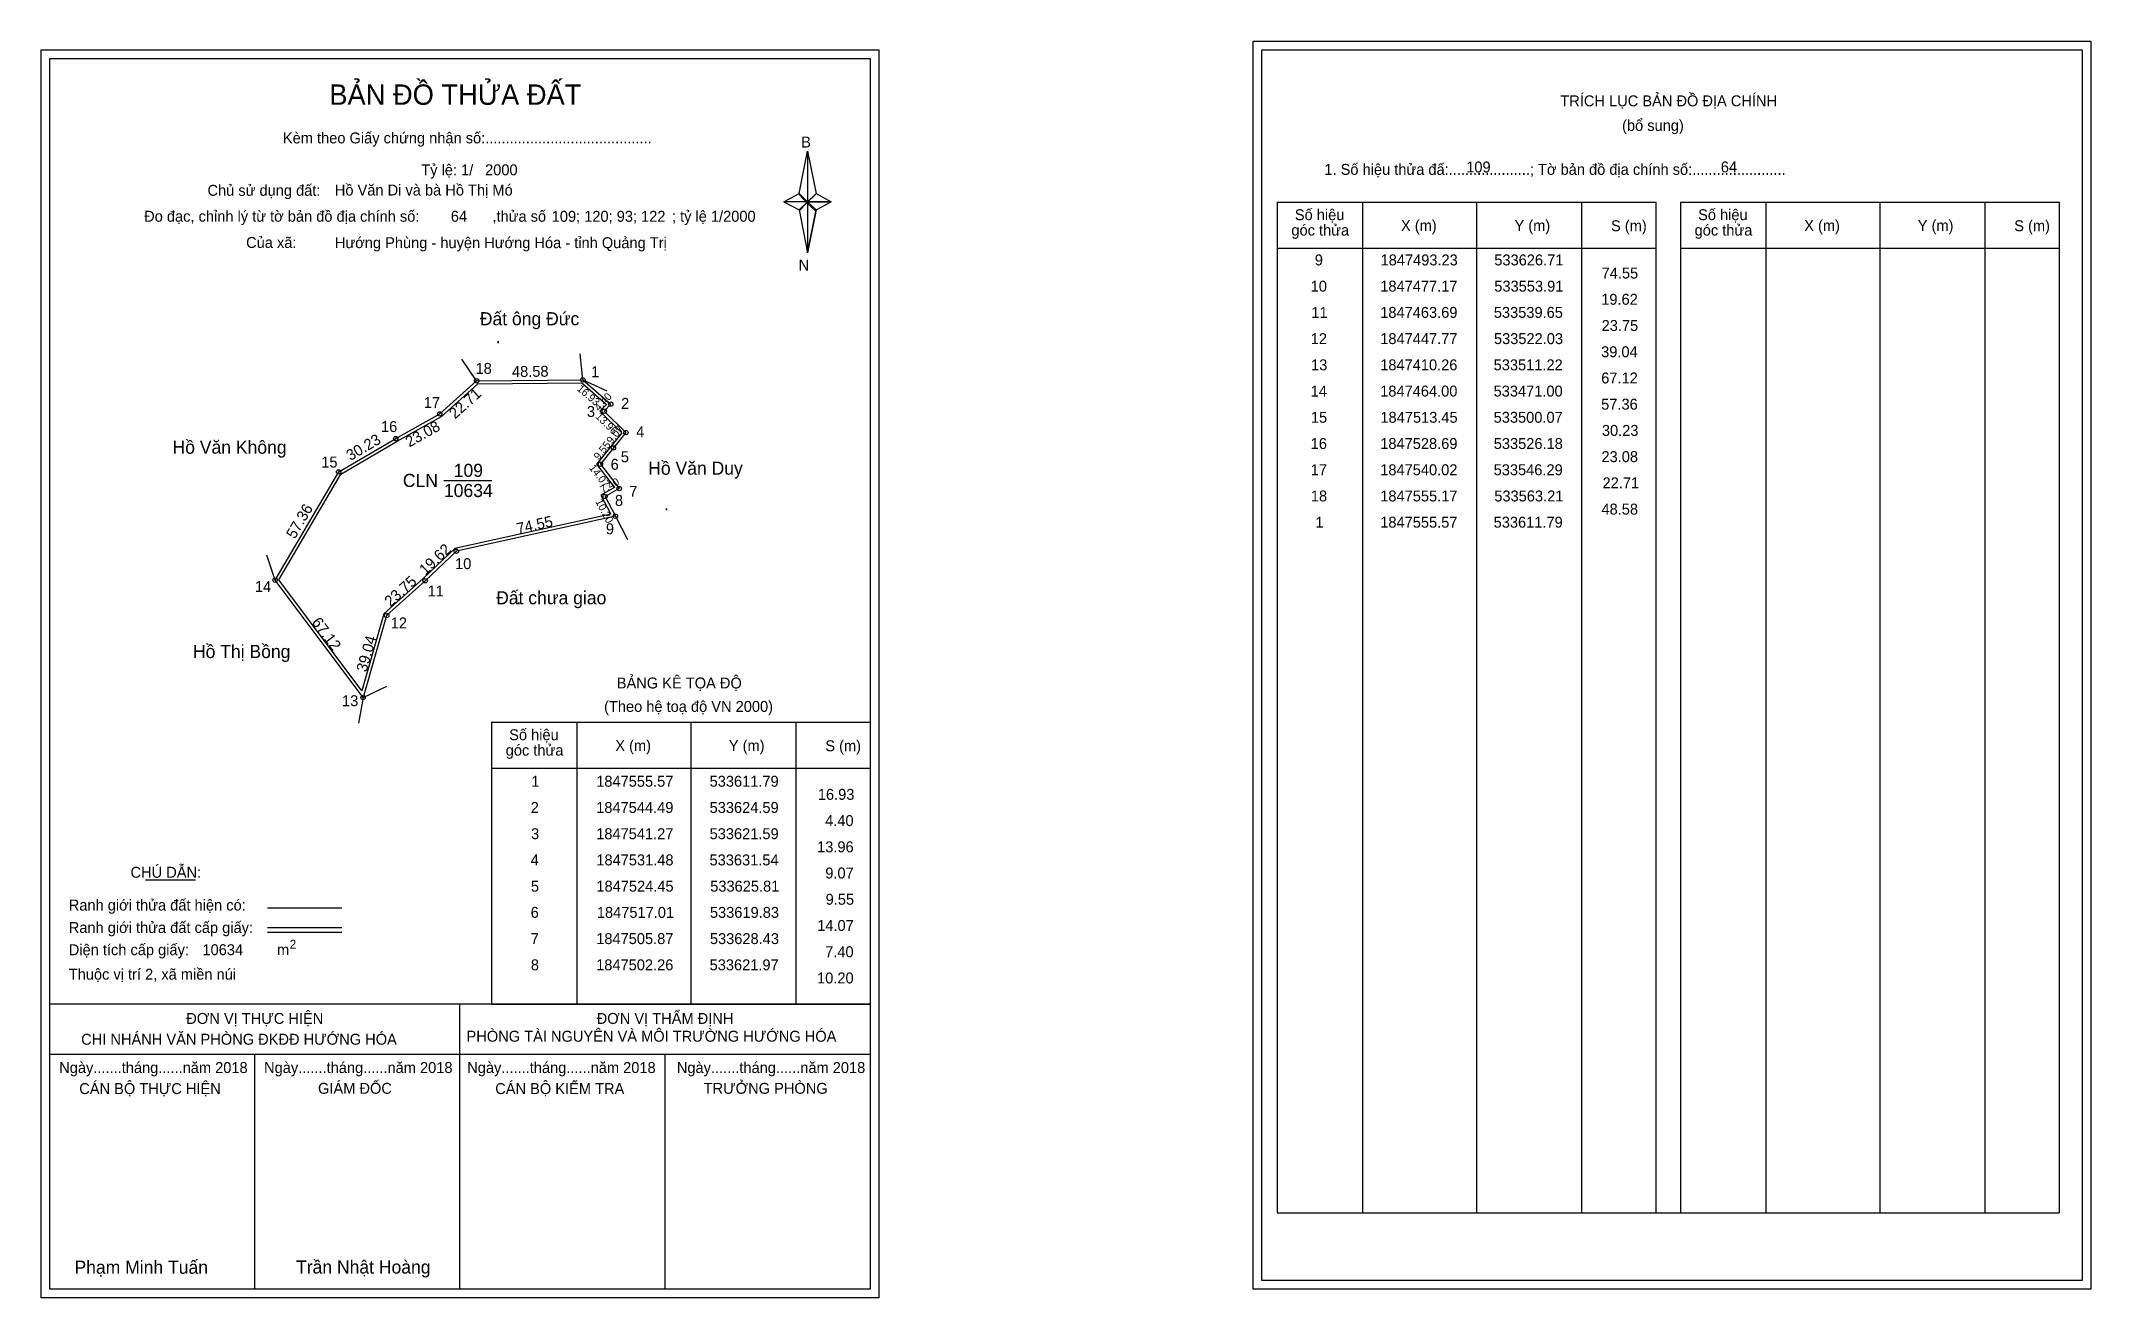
# Model space of a CAD drawing. Extents: x 533364 to 534302, y 1847135 to 1847711.
import ezdxf

# ---------------------------------------------------------------- set-up
doc = ezdxf.new("R2010")
doc.units = 0
for name, color, linetype in [('Level 1', 7, 'Continuous'), ('Level 10', 7, 'Continuous'), ('Level 11', 7, 'Continuous'), ('Level 13', 7, 'Continuous'), ('Level 27', 7, 'Continuous'), ('Level 3', 7, 'Continuous'), ('Level 36', 7, 'Continuous'), ('Level 49', 7, 'Continuous'), ('Level 53', 7, 'Continuous'), ('Level 55', 7, 'Continuous'), ('Level 6', 7, 'Continuous'), ('Level 60', 7, 'Continuous'), ('Level 63', 7, 'Continuous'), ('Level 9', 7, 'Continuous')]:
    doc.layers.add(name, color=color, linetype=linetype)

msp = doc.modelspace()

# ---------------------------------------------------------------- linework, layer by layer
at = {"layer": 'Level 1'}
for p, q in [((533367.86, 1847702.64), (533367.86, 1847702.64)), ((533922.51, 1847706.64), (533922.51, 1847706.64)), ((533710.71, 1847640.88), (533714.64, 1847660.16)), ((533714.64, 1847660.16), (533714.64, 1847637.11)), ((533714.64, 1847660.16), (533718.58, 1847640.88)), ((533703.82, 1847637.11), (533710.71, 1847640.88)), ((533710.71, 1847640.88), (533714.64, 1847637.11)), ((533714.35, 1847636.67), (533710.71, 1847640.44)), ((533714.64, 1847637.11), (533710.71, 1847633.43)), ((533714.35, 1847636.67), (533710.71, 1847632.99)), ((533710.71, 1847632.99), (533714.35, 1847636.67)), ((533710.71, 1847633.43), (533714.64, 1847613.71)), ((533718.28, 1847640.44), (533714.35, 1847636.67)), ((533714.35, 1847636.67), (533718.28, 1847640.44)), ((533718.28, 1847632.99), (533714.35, 1847636.67)), ((533718.58, 1847640.88), (533714.64, 1847637.11)), ((533714.64, 1847637.11), (533714.64, 1847613.71)), ((533714.64, 1847637.11), (533725.46, 1847637.11)), ((533714.64, 1847637.11), (533718.58, 1847633.43)), ((533718.58, 1847633.43), (533714.64, 1847613.71)), ((533718.58, 1847633.43), (533725.46, 1847637.11)), ((533929.57, 1847636.93), (534102.78, 1847636.93)), ((533968.75, 1847174.4), (533968.75, 1847636.93)), ((534020.9, 1847174.4), (534020.9, 1847636.93)), ((534068.84, 1847636.93), (534068.84, 1847174.4)), ((534102.78, 1847636.93), (534102.78, 1847174.4)), ((534114.09, 1847636.93), (534287.29, 1847636.93)), ((534153.27, 1847174.4), (534153.27, 1847636.93)), ((534205.41, 1847174.4), (534205.41, 1847636.93)), ((534253.36, 1847636.93), (534253.36, 1847174.4)), ((534287.29, 1847636.93), (534287.29, 1847174.4)), ((533929.57, 1847615.88), (534102.78, 1847615.88)), ((534114.09, 1847615.88), (534287.29, 1847615.88)), ((533570.05, 1847398.99), (533743.25, 1847398.99)), ((533609.23, 1847269.94), (533609.23, 1847398.99)), ((533661.37, 1847269.94), (533661.37, 1847398.99)), ((533709.32, 1847398.99), (533709.32, 1847269.94)), ((533570.05, 1847377.93), (533743.25, 1847377.93)), ((533411.7, 1847326.77), (533434.5, 1847326.77)), ((533467.43, 1847313.96), (533501.45, 1847313.96)), ((533467.43, 1847305.07), (533501.45, 1847305.07)), ((533467.43, 1847302.88), (533501.45, 1847302.88)), ((533581.52, 1847269.94), (533367.86, 1847269.94)), ((533743.25, 1847269.94), (533533.57, 1847269.94)), ((533555.56, 1847139.49), (533555.56, 1847269.94)), ((533570.05, 1847269.93), (533743.25, 1847269.93)), ((533743.26, 1847246.84), (533367.86, 1847246.84)), ((533461.71, 1847139.49), (533461.71, 1847246.84)), ((533649.41, 1847139.49), (533649.41, 1847246.84)), ((533929.57, 1847174.4), (534287.29, 1847174.4)), ((533743.25, 1847139.49), (533743.25, 1847139.49)), ((534297.91, 1847143.49), (534297.91, 1847143.49))]:
    msp.add_line(p, q, dxfattribs=at)
for points in [[(533710.71, 1847640.88), (533714.64, 1847660.16), (533714.64, 1847637.11)], [(533703.82, 1847637.11), (533710.71, 1847633.43), (533714.64, 1847637.11)], [(533714.64, 1847637.11), (533718.58, 1847640.88), (533725.46, 1847637.11)], [(533714.64, 1847637.11), (533714.64, 1847613.71), (533718.58, 1847633.43)]]:
    msp.add_lwpolyline(points, close=True, dxfattribs=at)
at = {"layer": 'Level 10'}
for p, q in [((533500.07, 1847513.45), (533526.18, 1847528.69)), ((533619.83, 1847517.01), (533628.43, 1847505.87))]:
    msp.add_line(p, q, dxfattribs=at)
for points in [[(533546.29, 1847540.02), (533563.21, 1847555.17), (533611.79, 1847555.57), (533624.59, 1847544.49), (533621.59, 1847541.27), (533631.54, 1847531.48), (533625.81, 1847524.45), (533619.83, 1847517.01), (533628.43, 1847505.87), (533621.97, 1847502.26), (533626.71, 1847493.23), (533553.91, 1847477.17), (533539.65, 1847463.69), (533522.03, 1847447.77), (533511.22, 1847410.26), (533471, 1847464), (533500.07, 1847513.45), (533526.18, 1847528.69)], [(533547.11, 1847538.88), (533563.75, 1847553.77), (533611.27, 1847554.17), (533622.58, 1847544.38), (533619.64, 1847541.23), (533629.65, 1847531.38), (533624.72, 1847525.33), (533618.05, 1847517.03), (533626.33, 1847506.3), (533620.1, 1847502.82), (533624.62, 1847494.2), (533553.23, 1847478.45), (533538.7, 1847464.72), (533520.8, 1847448.54), (533510.65, 1847413.35), (533472.68, 1847464.09), (533501.09, 1847512.43), (533526.88, 1847527.48)]]:
    msp.add_lwpolyline(points, close=True, dxfattribs=at)
at = {"layer": 'Level 11'}
for centre in [(533611.79, 1847555.57), (533563.21, 1847555.17), (533546.29, 1847540.02), (533546.29, 1847540.02), (533621.59, 1847541.27), (533624.59, 1847544.49), (533526.18, 1847528.69), (533631.54, 1847531.48), (533625.81, 1847524.45), (533500.07, 1847513.45), (533619.83, 1847517.01), (533621.97, 1847502.26), (533628.43, 1847505.87), (533626.71, 1847493.23), (533553.91, 1847477.17), (533471, 1847464), (533539.65, 1847463.69), (533522.03, 1847447.77), (533511.22, 1847410.26)]:
    msp.add_circle(centre, 1, dxfattribs=at)
at = {"layer": 'Level 27'}
for p, q in [((533611.79, 1847555.57), (533610.58, 1847567.51)), ((533563.21, 1847555.17), (533556.48, 1847565.1)), ((533611.79, 1847555.57), (533622.73, 1847550.63)), ((533626.71, 1847493.23), (533632.28, 1847482.6)), ((533471, 1847464), (533467.21, 1847475.38)), ((533511.22, 1847410.26), (533509.11, 1847398.45)), ((533511.22, 1847410.26), (533522.04, 1847415.45))]:
    msp.add_line(p, q, dxfattribs=at)
at = {"layer": 'Level 3'}
for p, q in [((533929.57, 1847636.93), (533929.57, 1847174.4)), ((534114.09, 1847636.93), (534114.09, 1847174.4)), ((533570.05, 1847398.99), (533570.05, 1847269.94))]:
    msp.add_line(p, q, dxfattribs=at)
at = {"layer": 'Level 63'}
for points in [[(533918.51, 1847710.64), (534301.91, 1847710.64), (534301.91, 1847139.49), (533918.51, 1847139.49)], [(533363.86, 1847706.64), (533747.26, 1847706.64), (533747.26, 1847135.49), (533363.86, 1847135.49)], [(533367.86, 1847702.64), (533743.26, 1847702.64), (533743.26, 1847139.49), (533367.86, 1847139.49)], [(533922.51, 1847706.64), (534297.91, 1847706.64), (534297.91, 1847143.49), (533922.51, 1847143.49)]]:
    msp.add_lwpolyline(points, close=True, dxfattribs=at)
at = {"layer": 'Level 9'}
msp.add_line((533548.24, 1847509.58), (533570.12, 1847509.58), dxfattribs=at)

# ---------------------------------------------------------------- texts
at = {"layer": 'Level 1'}
for s, height, p in [('BẢN ĐỒ THỬA ĐẤT', 9.3313, (533495.79, 1847681.45)), ('TRÍCH LỤC BẢN ĐỒ ĐỊA CHÍNH', 5, (534059.09, 1847680.76)), ('Kèm theo Giấy chứng nhận số:.........................................', 5, (533474.56, 1847663.79)), ('(bổ sung)', 5, (534087.34, 1847669.52)), ('B', 5, (533711.73, 1847661.91)), ('1. Số hiệu thửa đấ:....................; Tờ bản đồ địa chính số:.......................', 5, (533951.12, 1847649.4)), ('Chủ sử dụng đất:', 5, (533440.04, 1847639.81)), ('Đo đạc, chỉnh lý từ tờ bản đồ địa chính số:                  ,thửa số                               ; tỷ lệ 1/2000', 5, (533411.06, 1847627.95)), ('Số hiệu', 5, (533937.6, 1847628.67)), ('Số hiệu', 5, (534122.12, 1847628.67)), ('góc thửa', 5, (533936.02, 1847621.61)), ('X (m)', 5, (533986.17, 1847623.72)), ('Y (m)', 5, (534038.12, 1847623.72)), ('S (m)', 5, (534082.28, 1847623.62)), ('góc thửa', 5, (534120.53, 1847621.61)), ('X (m)', 5, (534170.68, 1847623.72)), ('Y (m)', 5, (534222.64, 1847623.72)), ('S (m)', 5, (534266.79, 1847623.62)), ('Của xã:', 5, (533457.72, 1847615.95)), ('N', 5, (533710.53, 1847605.57)), ('BẢNG KÊ TỌA ĐỘ', 5, (533627.32, 1847414.39)), ('(Theo hệ toạ độ VN 2000)', 5, (533621.51, 1847403.67)), ('góc thửa', 5, (533576.5, 1847383.66)), ('Số hiệu', 5, (533578.08, 1847390.72)), ('X (m)', 5, (533626.64, 1847385.77)), ('Y (m)', 5, (533678.6, 1847385.77)), ('S (m)', 5, (533722.75, 1847385.67)), ('CHÚ DẪN:', 5, (533404.82, 1847327.78)), ('Ranh giới thửa đất hiện có:', 5, (533376.56, 1847312.78)), ('Ranh giới thửa đất cấp giấy:', 5, (533376.56, 1847302.5)), ('Diện tích cấp giấy:', 5, (533376.56, 1847292.34)), ('m', 5, (533471.87, 1847292.38)), ('2', 4, (533477.66, 1847295.4)), ('Thuộc vị trí 2, xã miền núi', 5, (533376.56, 1847281.14)), ('ĐƠN VỊ THỰC HIỆN', 5, (533430.33, 1847260.9)), ('ĐƠN VỊ THẨM ĐỊNH', 5, (533618.13, 1847260.9)), ('CHI NHÁNH VĂN PHÒNG ĐKĐĐ HƯỚNG HÓA', 5, (533382.24, 1847251.38)), ('PHÒNG TÀI NGUYÊN VÀ MÔI TRƯỜNG HƯỚNG HÓA', 5, (533558.58, 1847252.76)), ('Ngày.......tháng......năm 2018', 5, (533372.19, 1847238.43)), ('Ngày.......tháng......năm 2018', 5, (533465.94, 1847238.43)), ('Ngày.......tháng......năm 2018', 5, (533558.89, 1847238.43)), ('Ngày.......tháng......năm 2018', 5, (533654.8, 1847238.43)), ('CÁN BỘ THỰC HIỆN', 5, (533381.36, 1847228.8)), ('GIÁM ĐỐC', 5, (533490.62, 1847228.92)), ('CÁN BỘ KIỂM TRA', 5, (533571.7, 1847228.8)), ('TRƯỞNG PHÒNG', 5, (533667.08, 1847228.92)), ('Phạm Minh Tuấn', 6, (533379.18, 1847146.57)), ('Trần Nhật Hoàng', 6, (533480.56, 1847146.67))]:
    msp.add_text(s, height=height, dxfattribs=at).set_placement(p)
at = {"layer": 'Level 11'}
msp.add_text('Tỷ lệ: 1/', height=5, dxfattribs=at).set_placement((533537.87, 1847649.17))
at = {"layer": 'Level 13'}
for s, p in [('CLN', (533529.45, 1847506.58)), ('109', (533552.72, 1847511.18)), ('10634', (533548.25, 1847501.98))]:
    msp.add_text(s, height=6, dxfattribs=at).set_placement(p)
at = {"layer": 'Level 36'}
for p in [(533571.96, 1847572.37), (533648.95, 1847495.9), (533581.4, 1847452.9)]:
    msp.add_text('.', height=6, dxfattribs=at).set_placement(p)
at = {"layer": 'Level 49'}
for s, height, rotation, p in [('48.58', 5, 0.47175, (533579.39, 1847556.9)), ('22.71', 5, 41.84095, (533553.3, 1847537.44)), ('16.93', 3.5, 319.11972, (533608.82, 1847551.12)), ('4.40', 3.5, 47.02569, (533619.19, 1847541.04)), ('13.96', 3.5, 315.46439, (533617.33, 1847538.53)), ('30.23', 5, 30.27144, (533505.41, 1847518.42)), ('23.08', 5, 29.39697, (533532.42, 1847524.63)), ('9.07', 3.5, 50.81727, (533624.96, 1847525.94)), ('9.55', 3.5, 51.20895, (533619.1, 1847518.65)), ('14.07', 3.5, 307.66788, (533614.44, 1847515.27)), ('7.40', 3.5, 29.19749, (533620.92, 1847503.51)), ('10.20', 3.5, 297.69574, (533617.43, 1847499.94)), ('57.36', 5, 59.55015, (533480.02, 1847482.49)), ('74.55', 5, 12.44044, (533582.09, 1847485.02)), ('19.62', 5, 43.38937, (533539.75, 1847465.99)), ('23.75', 5, 42.0984, (533523.78, 1847451.51)), ('67.12', 5, 306.81185, (533487.5, 1847444.62)), ('39.04', 5, 73.92356, (533512.82, 1847421.6))]:
    msp.add_text(s, height=height, rotation=rotation, dxfattribs=at).set_placement(p)
at = {"layer": 'Level 53'}
for s, p in [('9', (533946.72, 1847607.96)), ('1847493.23', (533976.83, 1847607.96)), ('533626.71', (534028.87, 1847607.96)), ('74.55', (534077.98, 1847601.96)), ('10', (533944.85, 1847595.96)), ('1847477.17', (533976.69, 1847595.96)), ('533553.91', (534028.87, 1847595.96)), ('19.62', (534077.8, 1847589.96)), ('11', (533945.17, 1847583.96)), ('1847463.69', (533976.68, 1847583.96)), ('533539.65', (534028.66, 1847583.96)), ('12', (533944.87, 1847571.96)), ('1847447.77', (533976.69, 1847571.96)), ('533522.03', (534028.72, 1847571.96)), ('23.75', (534077.98, 1847577.96)), ('39.04', (534077.75, 1847565.96)), ('13', (533945.03, 1847559.96)), ('1847410.26', (533976.67, 1847559.96)), ('533511.22', (534028.57, 1847559.96)), ('67.12', (534077.8, 1847553.96)), ('14', (533944.85, 1847547.96)), ('1847464.00', (533976.66, 1847547.96)), ('533471.00', (534028.55, 1847547.96)), ('15', (533944.96, 1847535.96)), ('1847513.45', (533976.77, 1847535.96)), ('533500.07', (534028.58, 1847535.96)), ('57.36', (534077.77, 1847541.96)), ('16', (533944.86, 1847523.96)), ('1847528.69', (533976.68, 1847523.96)), ('533526.18', (534028.63, 1847523.96)), ('30.23', (534078.11, 1847529.96)), ('23.08', (534077.91, 1847517.96)), ('17', (533944.88, 1847511.96)), ('1847540.02', (533976.68, 1847511.96)), ('533546.29', (534028.57, 1847511.96)), ('22.71', (534078.4, 1847505.96)), ('18', (533944.93, 1847499.96)), ('1847555.17', (533976.69, 1847499.96)), ('533563.21', (534028.87, 1847499.96)), ('1', (533947.02, 1847487.96)), ('1847555.57', (533976.69, 1847487.96)), ('533611.79', (534028.57, 1847487.96)), ('48.58', (534077.91, 1847493.96)), ('1', (533588.25, 1847369.43)), ('1847555.57', (533617.92, 1847369.43)), ('533611.79', (533669.8, 1847369.43)), ('2', (533587.95, 1847357.43)), ('1847544.49', (533617.91, 1847357.43)), ('533624.59', (533669.8, 1847357.43)), ('16.93', (533719.33, 1847363.43)), ('3', (533588.1, 1847345.43)), ('1847541.27', (533617.92, 1847345.43)), ('533621.59', (533669.8, 1847345.43)), ('4.40', (533722.68, 1847351.43)), ('13.96', (533719, 1847339.43)), ('4', (533587.92, 1847333.43)), ('1847531.48', (533617.97, 1847333.43)), ('533631.54', (533669.77, 1847333.43)), ('9.07', (533722.74, 1847327.43)), ('5', (533588.04, 1847321.43)), ('1847524.45', (533618, 1847321.43)), ('533625.81', (533670.09, 1847321.43)), ('6', (533587.93, 1847309.43)), ('1847517.01', (533618.21, 1847309.43)), ('533619.83', (533669.95, 1847309.43)), ('9.55', (533722.9, 1847315.43)), ('14.07', (533719.05, 1847303.43)), ('7', (533587.96, 1847297.43)), ('1847505.87', (533617.92, 1847297.43)), ('533628.43', (533669.95, 1847297.43)), ('7.40', (533722.68, 1847291.43)), ('8', (533588, 1847285.43)), ('1847502.26', (533617.9, 1847285.43)), ('533621.97', (533669.81, 1847285.43)), ('10.20', (533718.98, 1847279.43))]:
    msp.add_text(s, height=5, dxfattribs=at).set_placement(p)
at = {"layer": 'Level 55'}
for s, height, p in [('18', 0.8, (533562.65, 1847555.17)), ('91', 0.22, (533563.07, 1847554.95)), ('0', 0.22, (533563.13, 1847554.95)), ('1', 0.8, (533611.57, 1847555.57)), ('0', 0.22, (533611.71, 1847555.35)), ('0', 0.22, (533611.71, 1847555.35)), ('0', 0.22, (533611.71, 1847555.35)), ('17', 0.8, (533545.73, 1847540.02)), ('91', 0.22, (533546.15, 1847539.8)), ('3', 0.8, (533621.34, 1847541.27)), ('0', 0.22, (533621.51, 1847541.05)), ('0', 0.22, (533621.51, 1847541.05)), ('2', 0.8, (533624.32, 1847544.49)), ('0', 0.22, (533624.51, 1847544.27)), ('0', 0.22, (533624.51, 1847544.27)), ('16', 0.8, (533525.61, 1847528.69)), ('91', 0.22, (533526.04, 1847528.47)), ('4', 0.8, (533631.26, 1847531.48)), ('0', 0.22, (533631.46, 1847531.26)), ('0', 0.22, (533631.46, 1847531.26)), ('5', 0.8, (533625.55, 1847524.45)), ('0', 0.22, (533625.73, 1847524.23)), ('0', 0.22, (533625.73, 1847524.23)), ('15', 0.8, (533499.52, 1847513.45)), ('91', 0.22, (533499.93, 1847513.23)), ('6', 0.8, (533619.56, 1847517.01)), ('0', 0.22, (533619.75, 1847516.79)), ('0', 0.22, (533619.75, 1847516.79)), ('8', 0.8, (533621.71, 1847502.26)), ('0', 0.22, (533621.89, 1847502.04)), ('0', 0.22, (533621.89, 1847502.04)), ('7', 0.8, (533628.16, 1847505.87)), ('0', 0.22, (533628.35, 1847505.65)), ('0', 0.22, (533628.35, 1847505.65)), ('9', 0.8, (533626.44, 1847493.23)), ('0', 0.22, (533626.63, 1847493.01)), ('0', 0.22, (533626.63, 1847493.01)), ('0', 0.22, (533626.63, 1847493.01)), ('0', 0.22, (533626.63, 1847493.01)), ('10', 0.8, (533553.34, 1847477.17)), ('0', 0.22, (533553.83, 1847476.95)), ('0', 0.22, (533553.83, 1847476.95)), ('14', 0.8, (533470.43, 1847464)), ('126', 0.22, (533470.76, 1847463.78)), ('91', 0.22, (533470.86, 1847463.78)), ('11', 0.8, (533539.13, 1847463.69)), ('0', 0.22, (533539.57, 1847463.47)), ('0', 0.22, (533539.57, 1847463.47)), ('12', 0.8, (533521.46, 1847447.77)), ('0', 0.22, (533521.95, 1847447.55)), ('0', 0.22, (533521.95, 1847447.55)), ('13', 0.8, (533510.68, 1847410.26)), ('126', 0.22, (533510.98, 1847410.04)), ('0', 0.22, (533511.14, 1847410.04)), ('0', 0.22, (533511.14, 1847410.04))]:
    msp.add_text(s, height=height, dxfattribs=at).set_placement(p)
at = {"layer": 'Level 6'}
for s, p in [('2000', (533567.07, 1847649.21)), ('109', (534016.02, 1847650.48)), ('64', (534132.51, 1847650.52)), ('Hồ Văn Di và bà Hồ Thị Mó', (533498.31, 1847639.94)), ('64', (533551.38, 1847627.95)), ('109; 120; 93; 122', (533597.55, 1847627.93)), ('Hướng Phùng - huyện Hướng Hóa - tỉnh Quảng Trị', (533498.33, 1847615.86)), ('10634', (533437.74, 1847292.35))]:
    msp.add_text(s, height=5, dxfattribs=at).set_placement(p)
at = {"layer": 'Level 60'}
for s, p in [('Đất ông Đức', (533564.65, 1847580.57)), ('Hồ Văn Không', (533424.05, 1847521.8)), ('Hồ Văn Duy', (533641.72, 1847512.19)), ('Đất chưa giao', (533572.13, 1847452.9)), ('Hồ Thị Bồng', (533433.39, 1847428.31))]:
    msp.add_text(s, height=6, dxfattribs=at).set_placement(p)
at = {"layer": 'Level 9'}
for s, p in [('18', (533562.7, 1847558.34)), ('1', (533615.59, 1847556.81)), ('17', (533539.03, 1847542.72)), ('2', (533629.29, 1847542.33)), ('3', (533613.65, 1847538.63)), ('16', (533519.44, 1847531.74)), ('4', (533636.21, 1847529.33)), ('15', (533492.1, 1847515.48)), ('6', (533624.52, 1847514.45)), ('5', (533629.18, 1847517.92)), ('8', (533626.47, 1847497.94)), ('7', (533633.02, 1847502.09)), ('9', (533622.32, 1847484.93)), ('10', (533553.34, 1847469.01)), ('14', (533461.76, 1847458.53)), ('11', (533540.75, 1847456.49)), ('12', (533523.92, 1847441.88)), ('13', (533501.61, 1847406.28))]:
    msp.add_text(s, height=5, dxfattribs=at).set_placement(p)

doc.saveas('drawing.dxf')
